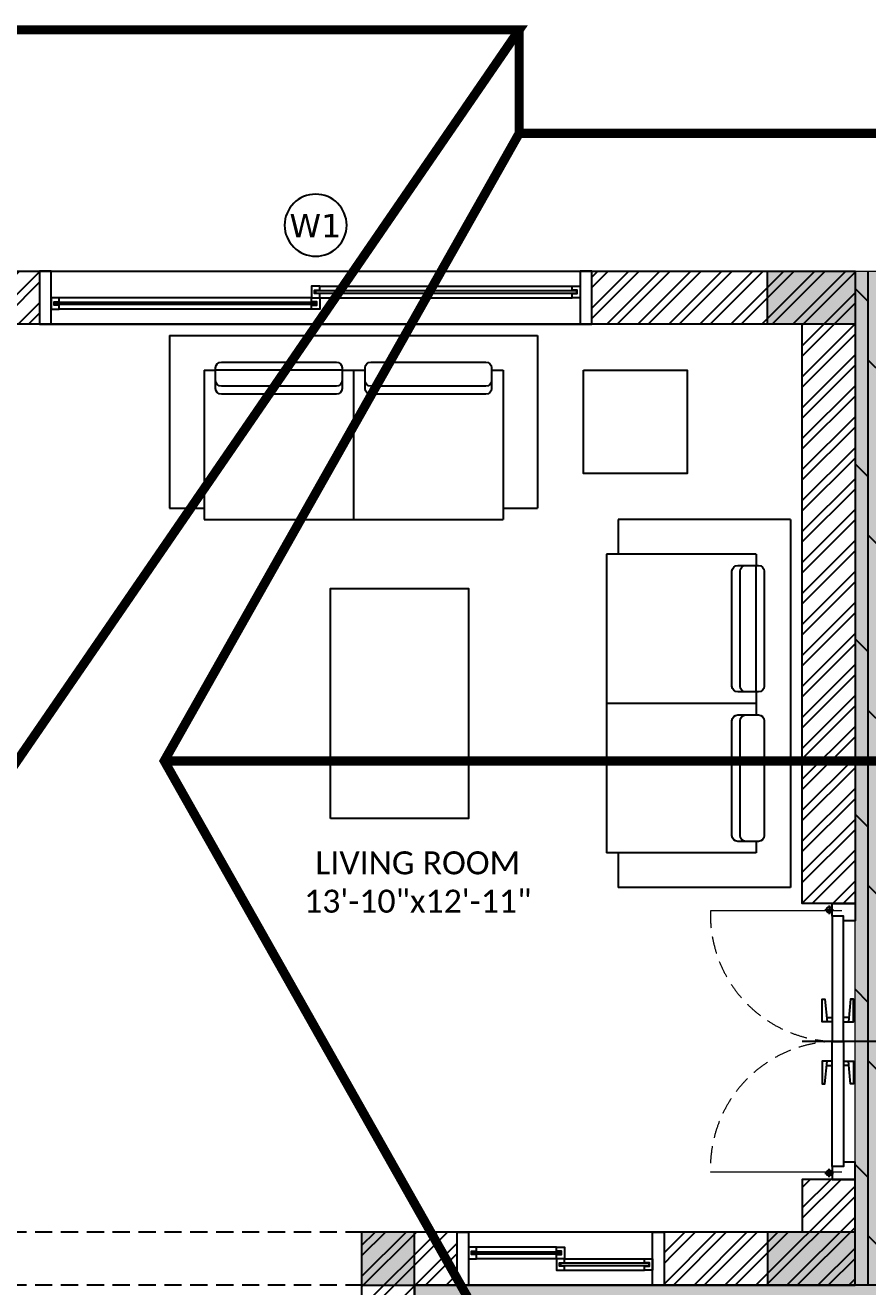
# Model space of a CAD drawing. Header units: millimetres. Extents: x -620 to 15825, y -3130 to 13425.
# Drawn here: x 6768 to 10430, y 7938 to 13425 of the extents above; entities that cross this region are included whole.
import ezdxf
from ezdxf.enums import TextEntityAlignment as Align

# ---------------------------------------------------------------- set-up
doc = ezdxf.new("R2010")
doc.units = ezdxf.units.MM
doc.header["$LTSCALE"] = 150
doc.set_wipeout_variables(frame=1)
doc.linetypes.add('1215E_Roof Plan$0$DASHED', pattern=[0.75, 0.5, -0.25])
doc.linetypes.add('DASHED', pattern=[0.75, 0.5, -0.25])
for name, color, linetype in [('1215E_Columns$0$ad-Column', 3, 'Continuous'), ('1215E_Columns$0$ad-Column Hatch', 125, 'Continuous'), ('ad-Door', 11, 'Continuous'), ('ad-Elevation 10', 8, 'Continuous'), ('ad-Furniture', 8, 'Continuous'), ('ad-Text main', 7, 'Continuous'), ('ad-Text Main_Door&window Label', 7, 'Continuous'), ('ad-Wall', 240, 'Continuous'), ('ad-Wall hatch', 8, 'Continuous')]:
    doc.layers.add(name, color=color, linetype=linetype)
for name, color, linetype, true_color in [('1215E_Roof Plan$0$ad-Primary Roof', 5, 'Continuous', 0x0000ff), ('1215E_Roof Plan$0$ad-Secondary Roof', 6, 'Continuous', 0xff00ff), ('ad-Glass Sectionline', 140, 'Continuous', 0x00bfff), ('ad-Verandah', 7, 'Continuous', 0xa57c52)]:
    doc.layers.add(name, color=color, linetype=linetype, true_color=true_color)
doc.styles.add('6 U T S R N_Typical Floor Plan$0$3BHK-E(NB)$0$grid_text', font='verdana.ttf', dxfattribs={"width": 0.9})
doc.styles.add('New Text Style', font='arial.ttf', dxfattribs={"height": 100})
doc.styles.get("Standard").update_dxf_attribs({"font": 'calibril.ttf'})

# ---------------------------------------------------------------- blocks, each defined once
blk = doc.blocks.new('zw$FE9C')
at = {"transparency": 33554559}
h = blk.add_hatch(color=256, dxfattribs=at)
h.dxf.hatch_style = 1
h.set_gradient(color1=(153, 204, 0), color2=(63, 127, 0), tint=1, name='INVSPHERICAL')
h.paths.add_polyline_path([(8460, 4510), (12805, 4510), (12805, 7945), (8460, 7945)])
h = blk.add_hatch(dxfattribs=at)
h.set_pattern_fill('GRASS', color=74)
h.set_pattern_definition([(90, (-1087975.541, 674585.024), (-17.96051224, 17.96051224), [4.7625, -31.1585245]), (45, (-1087975.54, 674585.024), (-17.96051224, 17.96051224), [4.7625, -20.6375]), (135, (-1087975.54, 674585.024), (-17.96051224, -17.96051224), [4.7625, -20.6375])])
h.paths.add_polyline_path([(8460, 4510), (12805, 4510), (12805, 7945), (8460, 7945)])
at = {"layer": 'ad-Verandah', "transparency": 33554559}
h = blk.add_hatch(color=256, dxfattribs=at)
h.dxf.hatch_style = 1
h.paths.add_polyline_path([(10375, 12355), (11895, 12355), (11895, 7945), (10375, 7945)])
at = {"layer": 'ad-Verandah', "transparency": 33554687}
h = blk.add_hatch(dxfattribs=at)
h.set_pattern_fill('DOLMIT', color=256, scale=10, angle=270)
h.set_pattern_definition([(270, (-444291.75, 146652.39), (63.5, -1e-14), []), (315, (-444291.75, 146652.4), (126.999913, 126.999913), [89.80256, -179.60512])])
h.paths.add_polyline_path([(10375, 12355), (11895, 12355), (11895, 7945), (10375, 7945)])
at = {"layer": 'ad-Elevation 10'}
blk.add_lwpolyline([(8460, 4510), (12805, 4510), (12805, 7945), (8460, 7945)], close=True, dxfattribs=at)
at = {"layer": 'ad-Verandah', "color": 33, "lineweight": 9}
blk.add_lwpolyline([(10375, 12355), (11895, 12355), (11895, 7945), (10375, 7945)], close=True, dxfattribs=at)
blk = doc.blocks.new('6 U T S R N_Typical Floor Plan$0$ad_Window Tag')
blk.add_circle((0, 0), 150)
at = {"style": '6 U T S R N_Typical Floor Plan$0$3BHK-E(NB)$0$grid_text', "width": 0.9}
blk.add_attdef('D1', text='', height=125, dxfattribs=at).set_placement((0, 0), align=Align.MIDDLE_CENTER)
blk = doc.blocks.new('zw$C7D6')
at = {"layer": 'ad-Text Main_Door&window Label'}
ref = blk.add_blockref('6 U T S R N_Typical Floor Plan$0$ad_Window Tag', (8030, 12555), dxfattribs=dict(at, xscale=-0.9, yscale=0.9, zscale=0.9))
ref.add_attrib('D1', 'W1', dxfattribs={"height": 101.25, "rotation": 1800, "style": '6 U T S R N_Typical Floor Plan$0$3BHK-E(NB)$0$grid_text'}).set_placement((8029, 12552.9), align=Align.MIDDLE_CENTER)
at = {"layer": 'ad-Text main', "insert": (8473.8, 9697.8), "char_height": 100, "width": 1014.984, "attachment_point": 5, "bg_fill": 2}
blk.add_mtext('LIVING ROOM\\P13\'-10"x12\'-11"', dxfattribs=at)
blk = doc.blocks.new('ad_Sofa 2 seaters')
for p, q in [((0, 800), (750, 800)), ((0, 800), (0, -800)), ((750, 800), (750, 650)), ((150, 650), (800, 650)), ((150, 650), (150, 600)), ((800, 650), (800, -650)), ((115, 575), (115, 75)), ((230, 600), (140, 600)), ((150, 50), (150, 600)), ((220, 75), (220, 575)), ((255, 75), (255, 575)), ((140, 50), (230, 50)), ((150, 50), (150, -50)), ((150, 0), (800, 0)), ((150, 0), (800, 0)), ((230, -50), (140, -50)), ((115, -75), (115, -575)), ((220, -575), (220, -75)), ((255, -575), (255, -75)), ((140, -600), (230, -600)), ((150, -600), (150, -650)), ((150, -650), (800, -650)), ((750, -650), (750, -800)), ((0, -800), (750, -800))]:
    blk.add_line(p, q)
for centre, start, end in [((140, 575), 90, 180), ((195, 575), 0, 90), ((230, 575), 0, 90), ((140, 75), 180, 270), ((195, 75), 270, 0), ((230, 75), 270, 0), ((140, -75), 90, 180), ((195, -75), 0, 90), ((230, -75), 0, 90), ((140, -575), 180, 270), ((195, -575), 270, 0), ((230, -575), 270, 0)]:
    blk.add_arc(centre, 25, start, end)
blk = doc.blocks.new('zw$BB2B')
at = {"layer": 'ad-Furniture'}
for points in [[(9195, 11925), (9645, 11925), (9645, 11475), (9195, 11475)], [(8095, 9975), (8095, 10975), (8695, 10975), (8695, 9975)]]:
    blk.add_lwpolyline(points, close=True, dxfattribs=at)
at = {"layer": 'ad-Furniture', "linetype": 'DASHED'}
for points in [[(8235, 8175), (5915, 8175)], [(8235, 7945), (5915, 7945)]]:
    blk.add_lwpolyline(points, dxfattribs=at)
at = {"layer": 'ad-Furniture', "xscale": -1, "rotation": 89.99999999999979}
blk.add_blockref('ad_Sofa 2 seaters', (8195, 12075), dxfattribs=at)
at = {"layer": 'ad-Furniture', "xscale": -1}
blk.add_blockref('ad_Sofa 2 seaters', (10095, 10475), dxfattribs=at)
blk = doc.blocks.new('*U72')
for p, q in [((495.7, -26.7), (495.7, -50)), ((704.3, -26.7), (704.3, -50)), ((27.6, -130.7), (27.6, -93.9)), ((495.7, -123.3), (495.7, -100)), ((704.3, -123.3), (704.3, -100)), ((1172.4, -130.7), (1172.4, -93.9)), ((9.2, -112.3), (46, -112.3)), ((1190.8, -112.3), (1154, -112.3))]:
    blk.add_line(p, q)
at = {"color": 8, "lineweight": 0}
for p, q in [((31.6, -57.1), (31.6, -628.6)), ((1168.4, -57.1), (1168.4, -628.6))]:
    blk.add_line(p, q, dxfattribs=at)
for points in [[(55.3, -100), (0, -100), (0, 0), (75, 0), (75, -50), (55.3, -50)], [(1144.7, -100), (1200, -100), (1200, 0), (1125, 0), (1125, -50), (1144.7, -50)], [(55.3, -100), (600, -100), (600, -50), (55.3, -50)], [(1144.7, -100), (600, -100), (600, -50), (1144.7, -50)]]:
    blk.add_lwpolyline(points, close=True)
for points in [[(514.1, -50), (514.1, -7), (415.9, -7), (415.9, -19.3), (514.1, -28.4)], [(685.9, -50), (685.9, -7), (784.1, -7), (784.1, -19.3), (685.9, -28.4)], [(514.1, -100), (514.1, -143), (415.9, -143), (415.9, -130.7), (514.1, -121.6)], [(685.9, -100), (685.9, -143), (784.1, -143), (784.1, -130.7), (685.9, -121.6)]]:
    blk.add_lwpolyline(points)
for centre in [(27.6, -112.3), (1172.4, -112.3)]:
    blk.add_circle(centre, 12.3)
at = {"color": 8, "linetype": 'DASHED', "lineweight": 0}
for centre, start, end in [((49, -77.6), 268.1881, 1.8119), ((1151, -77.6), 178.1881, 271.8119)]:
    blk.add_arc(centre, 551.3, start, end, dxfattribs=at)
at = {"layer": 'ad-Text Main_Door&window Label'}
blk.add_line((600, 125), (600, -230), dxfattribs=at)
blk.add_circle((600, 245), 120, dxfattribs=at)
at = {"layer": 'ad-Text Main_Door&window Label', "style": 'New Text Style'}
blk.add_attdef('D1', text='', height=100, dxfattribs=at).set_placement((600, 245), align=Align.MIDDLE_CENTER)
blk = doc.blocks.new('$ZCDB_AUDIT_GENERATED_C77D')
blk.add_wipeout([(0, 230), (2400, 230), (2400, 0), (0, 0)]).dxf.layer = 'ad-Elevation 10'
at = {"layer": 'ad-Elevation 10'}
for points in [[(2400, 230), (0, 230)], [(2400, 0), (0, 0)]]:
    blk.add_lwpolyline(points, dxfattribs=at)
for points in [[(50, 0), (50, 230), (0, 230), (0, 0)], [(2350, 0), (2400, 0), (2400, 230), (2350, 230)], [(1217.5, 133), (1217.5, 115), (1182.5, 115), (1182.5, 165), (1217.5, 165), (1217.5, 147), (1195.5, 147), (1195.5, 133)], [(2315, 133), (2315, 115), (2350, 115), (2350, 165), (2315, 165), (2315, 147), (2337, 147), (2337, 133)], [(85, 83), (85, 65), (50, 65), (50, 115), (85, 115), (85, 97), (63, 97), (63, 83)], [(1182.5, 83), (1182.5, 65), (1217.5, 65), (1217.5, 115), (1182.5, 115), (1182.5, 97), (1204.5, 97), (1204.5, 83)]]:
    blk.add_lwpolyline(points, close=True, dxfattribs=at)
at = {"layer": 'ad-Glass Sectionline'}
for points in [[(1217.5, 165), (2315, 165)], [(1182.5, 115), (85, 115)], [(1217.5, 115), (2315, 115)], [(1182.5, 65), (85, 65)]]:
    blk.add_lwpolyline(points, dxfattribs=at)
for points in [[(1200, 145), (2335, 145), (2335, 135), (1200, 135)], [(1200, 95), (65, 95), (65, 85), (1200, 85)]]:
    blk.add_lwpolyline(points, close=True, dxfattribs=at)
blk = doc.blocks.new('*U23')
blk.add_blockref('$ZCDB_AUDIT_GENERATED_C77D', (0, 0))
blk = doc.blocks.new('$ZCDB_AUDIT_GENERATED_C7DC')
blk.add_wipeout([(0, 230), (900, 230), (900, 0), (0, 0)]).dxf.layer = 'ad-Elevation 10'
at = {"layer": 'ad-Elevation 10'}
for points in [[(900, 230), (0, 230)], [(900, 0), (0, 0)]]:
    blk.add_lwpolyline(points, dxfattribs=at)
for points in [[(50, 0), (50, 230), (0, 230), (0, 0)], [(850, 0), (900, 0), (900, 230), (850, 230)], [(467.5, 133), (467.5, 115), (432.5, 115), (432.5, 165), (467.5, 165), (467.5, 147), (445.5, 147), (445.5, 133)], [(815, 133), (815, 115), (850, 115), (850, 165), (815, 165), (815, 147), (837, 147), (837, 133)], [(85, 83), (85, 65), (50, 65), (50, 115), (85, 115), (85, 97), (63, 97), (63, 83)], [(432.5, 83), (432.5, 65), (467.5, 65), (467.5, 115), (432.5, 115), (432.5, 97), (454.5, 97), (454.5, 83)]]:
    blk.add_lwpolyline(points, close=True, dxfattribs=at)
at = {"layer": 'ad-Glass Sectionline'}
for points in [[(467.5, 165), (815, 165)], [(432.5, 115), (85, 115)], [(467.5, 115), (815, 115)], [(432.5, 65), (85, 65)]]:
    blk.add_lwpolyline(points, dxfattribs=at)
for points in [[(450, 145), (835, 145), (835, 135), (450, 135)], [(450, 95), (65, 95), (65, 85), (450, 85)]]:
    blk.add_lwpolyline(points, close=True, dxfattribs=at)
blk = doc.blocks.new('*U24')
blk.add_blockref('$ZCDB_AUDIT_GENERATED_C7DC', (0, 0))
blk = doc.blocks.new('zw$6EBD')
at = {"layer": 'ad-Wall hatch', "transparency": 33554610}
h = blk.add_hatch(dxfattribs=at)
h.set_pattern_fill('ANSI32', color=256, scale=10, angle=1e-14)
h.paths.add_polyline_path([(230, 4280), (230, 230), (6475, 230), (6475, 4280), (3605, 4280), (3605, 4510), (6705, 4510), (6705, 230), (7405, 230), (7405, 0), (0, 0), (0, 4510), (1910, 4510), (1910, 7945), (0, 7945), (0, 12355), (10375, 12355), (10375, 9605), (10145, 9605), (10145, 12125), (5915, 12125), (5915, 7945), (3605, 7945), (3605, 8175), (5685, 8175), (5685, 12125), (230, 12125), (230, 8175), (2705, 8175), (2705, 7945), (2140, 7945), (2140, 4510), (2705, 4510), (2705, 4280)])
h = blk.add_hatch(dxfattribs=at)
h.set_pattern_fill('ANSI32', color=256, scale=10)
h.set_pattern_definition([(45, (-1721203.37, 634249.32), (-67.351921, 67.351921), []), (45, (-1721158.47, 634249.32), (-67.351921, 67.351921), [])])
h.paths.add_polyline_path([(10375, 4510), (8460, 4510), (8460, 7945), (10375, 7945), (10375, 8405), (10145, 8405), (10145, 8175), (8230, 8175), (8230, 4280), (10145, 4280), (10145, 230), (8255, 230), (8255, 0), (10375, 0)])
at = {"layer": 'ad-Door', "ltscale": 5, "rotation": 270}
blk.add_blockref('*U72', (10375, 9605), dxfattribs=at).add_auto_attribs({'D1': 'MD'})
at = {"rotation": 180}
blk.add_blockref('*U23', (9230, 12355), dxfattribs=at)
at = {"xscale": -1, "rotation": 180}
blk.add_blockref('*U24', (8645, 8175), dxfattribs=at)
at = {"layer": 'ad-Wall'}
blk.add_lwpolyline([(0, 0), (0, 4510), (1910, 4510), (1910, 7945), (0, 7945), (0, 12355), (10375, 12355), (10375, 9605), (10145, 9605), (10145, 12125), (5915, 12125), (5915, 7945), (3605, 7945), (3605, 8175), (5685, 8175), (5685, 12125), (230, 12125), (230, 8175), (2705, 8175), (2705, 7945), (2140, 7945), (2140, 4510), (2705, 4510), (2705, 4280)], dxfattribs=at)
blk.add_lwpolyline([(10375, 4510), (8460, 4510), (8460, 7945), (10375, 7945), (10375, 8405), (10145, 8405), (10145, 8175), (8230, 8175), (8230, 4280), (10145, 4280), (10145, 230), (8255, 230), (8255, 0), (10375, 0)], close=True, dxfattribs=at)
blk = doc.blocks.new('1215E_Columns$0$zw$6AA0')
at = {"layer": '1215E_Columns$0$ad-Column Hatch', "transparency": 33554687}
h = blk.add_hatch(color=256, dxfattribs=at)
h.dxf.hatch_style = 1
h.paths.add_polyline_path([(0, -230), (380, -230), (380, 0), (0, 0)])
at = {"layer": '1215E_Columns$0$ad-Column'}
blk.add_lwpolyline([(0, -230), (380, -230), (380, 0), (0, 0)], close=True, dxfattribs=at)
blk = doc.blocks.new('1215E_Columns$0$zw$C199')
at = {"layer": '1215E_Columns$0$ad-Column Hatch', "transparency": 33554687}
h = blk.add_hatch(color=256, dxfattribs=at)
h.dxf.hatch_style = 1
h.paths.add_polyline_path([(0, 0), (230, 0), (230, 230), (0, 230)])
at = {"layer": '1215E_Columns$0$ad-Column'}
blk.add_lwpolyline([(0, 0), (230, 0), (230, 230), (0, 230)], close=True, dxfattribs=at)
blk = doc.blocks.new('1215E_Columns')
at = {"layer": '1215E_Columns$0$ad-Column', "xscale": -1, "rotation": 359.9999999999996}
blk.add_blockref('1215E_Columns$0$zw$6AA0', (10375, 12355), dxfattribs=at)
at = {"layer": '1215E_Columns$0$ad-Column'}
for name, p, rotation in [('1215E_Columns$0$zw$C199', (8230, 7945), 359.9999999999996), ('1215E_Columns$0$zw$6AA0', (10375, 7945), 179.9999999999996)]:
    blk.add_blockref(name, p, dxfattribs=dict(at, rotation=rotation))
blk = doc.blocks.new('1215E_Roof Plan')
at = {"layer": '1215E_Roof Plan$0$ad-Primary Roof', "linetype": '1215E_Roof Plan$0$DASHED', "ltscale": 2, "const_width": 40}
blk.add_lwpolyline([(1460, 13405), (8915, 13405), (5187.5, 7975)], close=True, dxfattribs=at)
blk.add_lwpolyline([(8915, 13405), (8915, 12955)], dxfattribs=at)
at = {"layer": '1215E_Roof Plan$0$ad-Secondary Roof', "linetype": '1215E_Roof Plan$0$DASHED', "ltscale": 2, "const_width": 40}
blk.add_lwpolyline([(7371.8, 10225), (8915, 12955), (12195, 12955), (12195, 7495), (8915, 7495)], close=True, dxfattribs=at)
blk.add_lwpolyline([(11461.8, 10225), (7371.8, 10225)], dxfattribs=at)

msp = doc.modelspace()

# ---------------------------------------------------------------- block references
at = {"layer": 'ad-Verandah'}
msp.add_blockref('zw$FE9C', (0, 0), dxfattribs=at)

# ---------------------------------------------------------------- next in the draw order: block references
at = {"layer": 'ad-Text main'}
msp.add_blockref('zw$C7D6', (0, 0), dxfattribs=at)

# ---------------------------------------------------------------- next in the draw order: block references
at = {"layer": 'ad-Furniture'}
msp.add_blockref('zw$BB2B', (0, 0), dxfattribs=at)

# ---------------------------------------------------------------- next in the draw order: block references
msp.add_blockref('zw$6EBD', (0, 0))

# ---------------------------------------------------------------- next in the draw order: block references
msp.add_blockref('1215E_Columns', (0, 0))

# ---------------------------------------------------------------- next in the draw order: block references
msp.add_blockref('1215E_Roof Plan', (0, 0))

doc.saveas('drawing.dxf')
